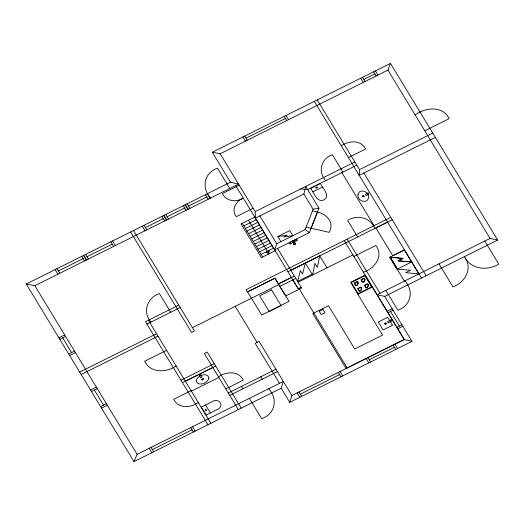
<?xml version="1.0" encoding="UTF-8"?>
<svg xmlns="http://www.w3.org/2000/svg" width="525" height="525" viewBox="0 0 525 525"><rect width="100%" height="100%" fill="white"/><g stroke="black" fill="none" stroke-linecap="round" stroke-linejoin="round"><path stroke-width="0.79" d="M317.205 99.921L359.507 169.641L359.205 175.363L435.369 137.386M290.837 270.296L319.738 255.898L317.343 267.415L314.875 263.353L312.651 274.995L305.333 263.064L302.564 274.07L300.392 270.487L297.642 281.505M303.857 193.988L305.753 186.408L318.97 208.189L309.402 232.595L274.687 249.907L276.747 243.744L305.15 229.582L313.123 209.258L303.857 193.988L255.419 218.137L255.229 211.601L220.139 153.773L212.29 152.237L230.462 182.195L238.553 184.124L34.827 285.712L26.25 284.025L133.993 461.613L281.183 388.218L283.356 381.426L137.137 454.342L133.993 461.613M281.183 388.218L289.741 402.327L291.913 395.535L404.25 339.517L411.981 341.368L384.694 296.402L377.088 294.748L490.061 238.416L497.667 240.063L390.475 63.387L212.29 152.237M220.139 153.773L387.942 70.101L390.475 63.387M311.108 228.237L317.369 212.277M243.305 198.174C235.85 200.773 230.987 209.816 236.316 216.668L253.194 208.254M291.382 277.417L278.329 283.992L274.975 278.197L247.61 291.848L261.667 315.02L289.032 301.37L274.975 278.197L247.426 291.939L246.067 289.695L390.744 217.35M245.989 138.16L285.469 118.473M363.812 79.406L374.889 73.881M26.25 284.025L230.462 182.195M58.321 271.012L83.088 258.661M86.966 256.732L112.225 244.132M145.425 227.581L163.262 218.682M167.14 216.753L184.669 208.012M188.534 206.082L206.817 196.967M239.21 185.207L222.338 193.62C226.026 201.088 235.673 202.519 242.484 198.581M341.27 145.806C348.751 140.569 360.951 139.571 365.59 149.008L348.41 157.579M415.085 114.844C425.414 107.52 442.601 105.276 449.19 118.617L424.764 130.797M255.229 211.601L354.828 161.936M356.79 165.165L307.716 189.637L300.766 188.895M243.83 225.921L256.285 219.706M312.854 191.874L322.514 187.058C324.686 190.293 329.51 196.586 324.293 199.664C321.353 201.6 317.487 199.94 315.965 197L310.682 188.291L320.342 183.474L322.514 187.058M359.507 169.641L432.777 133.107M245.405 228.506L257.86 222.298M246.973 231.098L259.429 224.884M248.542 233.684L260.997 227.476M250.117 236.276L262.572 230.062M251.685 238.862L264.141 232.654M58.885 337.811L64.68 334.924M253.26 241.454L265.716 235.239M59.791 339.308L65.586 336.413M254.828 244.04L267.284 237.832M256.397 246.632L268.853 240.417M277.85 236.552L289.761 230.613L292.852 235.712L283.644 236.985L287.28 235.174L277.85 236.552L280.947 241.651M257.972 249.218L270.428 243.009M259.54 251.81L271.996 245.602M261.109 254.402L273.564 248.187M68.716 354.014L74.511 351.127M293.311 242.327L289.813 244.073L289.072 242.858L296.71 239.052L297.445 240.266L293.967 242.005M293.541 242.707L294.197 242.379M69.622 355.51L75.416 352.616M178.749 305.11L145.477 321.707L207.979 424.725M146.928 324.096L180.2 307.506M79.688 372.107L156.568 333.769M81.139 374.496L158.018 336.158M287.936 271.733L392.195 219.745M387.555 222.16L375.9 227.968L392.72 255.695L404.375 249.88M294.308 276.019L278.329 283.992L285.705 295.956L301.599 288.028L277.587 248.456M192.432 327.672L278.723 284.642M279.779 286.381L295.759 278.414M297.603 281.446L312.099 274.221M298.088 282.247L352.912 254.901M353.843 256.443L375.821 245.483C384.129 256.239 374.417 268.866 363.385 272.173M166.602 350.306L144.651 361.252C150.596 373.373 166.307 372.77 176.137 366.017M90.589 390.075L96.39 387.181M91.501 391.571L97.296 388.677M292.845 279.864L298.193 288.645L301.094 287.201M404.414 281.118L389.917 257.217L404.414 249.992L418.911 273.892L405.661 272.692L410.589 270.237L397.176 269.187M100.61 406.586L106.404 403.692M101.515 408.076L107.31 405.188M397.169 269.168L411.659 261.942L398.134 260.905L403.01 258.471L389.917 257.217M180.994 380.244L214.266 363.654M357.801 294.276L372.343 287.031L404.243 339.517L346.067 368.432L312.775 313.563L328.486 305.727L354.729 348.987L382.574 335.101L350.602 282.306L365.092 275.08L372.343 287.031M182.444 382.64L215.716 366.043M185.423 381.189L212.835 367.52M218.479 376.825C226.137 371.477 238.593 370.512 243.324 380.146L225.796 388.887M191.074 390.639L173.69 399.315C178.382 408.87 190.739 407.892 198.325 402.59M191.448 391.125L218.859 377.455M384.694 296.402L497.667 240.063M387.122 311.292L392.195 308.766M388.027 312.788L393.1 310.255M228.29 392.989L275.953 369.219M205.57 404.952L201.226 407.118L206.062 415.078L216.628 409.808C225.632 406.442 218.977 396.907 211.805 401.868L205.57 404.946L210.4 412.913M229.74 395.384L277.403 371.615M396.841 327.311L401.914 324.785M152.355 449.603L192.025 429.824M397.747 328.808L402.819 326.274M300.339 394.19L339.623 374.601M369.278 359.809L394.387 347.294M289.741 402.327L411.981 341.368M313.123 209.258L318.97 208.189M411.482 261.903L397.989 260.846L402.931 258.379L389.76 257.171M312.388 211.135C323.466 211.719 335.639 220.139 329.188 232.365L306.127 227.102M305.15 229.582L309.402 232.595M464.415 256.646C470.735 269.502 487.443 271.136 498.75 264.108L484.765 241.054M387.942 70.101L490.061 238.416M375.434 70.888L377.967 75.068M373.623 71.787L376.156 75.974M362.545 77.313L365.078 81.493M360.734 78.218L363.267 82.399M438.985 263.878L452.97 286.932C464.527 282.739 472.959 269.003 465.084 257.755M363.864 173.04L426.162 275.723M314.311 101.364L421.503 278.047M342.904 172.095L332.377 154.744C321.136 158.32 317.494 172.141 325.782 180.633M341.847 172.62L374.043 225.684M374.791 228.421C370.578 217.534 357.125 214.246 347.648 220.454L357.663 236.965M404.841 280.908C414.199 290.948 411.009 305.629 397.884 310.229L385.842 290.384M390.39 257.69L396.985 268.564M286.013 115.474L288.553 119.661M284.202 116.379L286.735 120.56M347.11 239.111L379.982 293.304M390.567 311.522L399.381 326.045M344.21 240.562L404.25 339.517M394.866 344.197L397.523 348.58M393.054 345.102L395.712 349.479M319.725 255.878L326.99 267.848M244.716 136.067L247.255 140.254M242.904 136.972L245.444 141.153M367.946 357.623L370.611 362.001M295.936 239.439L296.671 240.653M366.135 358.523L368.793 362.906M293.226 240.791L294.269 242.504L295.7 243.442L295.155 244.499L293.724 244.427L293.613 242.826L292.576 241.113M289.872 242.465L290.633 243.666M259.868 215.919L276.747 243.744M298.876 288.31L347.202 367.966M235.659 185.568L298.193 288.645M229.799 188.488L217.468 168.171C204.008 172.869 201.173 187.878 210.702 198.01M248.489 220.224L268.912 253.883M340.102 371.51L342.759 375.887M338.29 372.409L340.948 376.792M242.261 223.328L262.684 256.988M207.237 193.771L210.02 198.352M205.426 194.677L208.202 199.257M187.149 203.792L189.925 208.373M185.338 204.691L188.114 209.278M299.007 391.998L301.672 396.382M185.089 204.816L187.865 209.396M297.196 392.903L299.854 397.281M183.277 205.721L186.053 210.302M291.913 395.535L259.074 341.401L255.209 343.324L279.49 383.355M235.207 306.344L257.079 342.392M165.749 214.463L168.532 219.043M163.938 215.368L166.714 219.949M163.688 215.486L166.464 220.073M268.688 388.743C278.257 398.974 275.126 413.995 261.68 418.707L249.355 398.383M260.8 376.779L262.251 379.168M161.877 216.392L164.653 220.973M144.034 225.291L146.816 229.871M241.5 386.4L242.95 388.789M142.222 226.19L145.005 230.77M133.501 230.541L194.447 330.993L191.553 332.443L130.607 231.984M241.251 408.135L207.224 352.058L204.33 353.502L238.35 409.579M170.737 312.224L159.416 293.567C147.354 297.485 142.085 312.349 151.01 322.055M112.645 240.942L115.428 245.523M110.834 241.841L113.617 246.428M148.372 320.257L210.873 423.275M192.504 426.733L195.162 431.11M85.575 254.441L88.351 259.022M190.7 427.632L193.357 432.016M83.764 255.347L86.54 259.928M83.508 255.472L86.29 260.052M81.703 256.371L84.479 260.951M56.936 268.721L59.712 273.302M55.125 269.627L57.901 274.207M151.029 447.412L153.687 451.795M149.218 448.317L151.876 452.701M34.827 285.712L137.137 454.342M62.692 337.864L71.61 352.57M94.395 390.121L103.51 405.142M358.07 194.362C356.436 200.327 366.732 204.704 368.471 198.03C370.099 192.065 359.809 187.688 358.07 194.362M386.052 323.407L385.685 324.017L385.002 323.748L385.37 323.137L386.052 323.407M386.446 323.282L385.803 324.352L384.608 323.879L385.252 322.809L386.446 323.282M269.03 250.97L268.787 253.68L266.129 252.413L269.03 250.97M354.349 283.119C356.849 291.342 361.81 277.115 354.349 283.119M354.834 283.244C356.705 289.413 360.439 278.742 354.834 283.244M357.755 288.684C360.255 296.907 365.223 282.68 357.755 288.684M358.267 288.796C360.137 294.965 363.871 284.294 358.267 288.796M361.115 279.746C363.608 287.969 368.576 273.742 361.115 279.746M361.627 279.858C363.497 286.027 367.224 275.356 361.627 279.858M364.494 285.324C366.995 293.547 371.962 279.32 364.494 285.324M365.006 285.436C366.877 291.605 370.611 280.934 365.006 285.436M203.536 379.037L202.729 380.021L201.593 379.759L202.401 378.781L203.536 379.037M203.123 379.194L202.663 379.752L202.007 379.608L202.473 379.043L203.123 379.194M208.937 378.02C208.281 383.257 197.479 387.076 196.192 380.783C196.849 375.546 207.644 371.72 208.937 378.02M295.667 243.423C295.103 245.129 291.487 244.525 295.654 243.39M363.72 196.357L363.175 196.632L362.814 196.035L363.359 195.766L363.72 196.357M364.061 196.475L363.103 196.954L362.48 195.917L363.431 195.444L364.061 196.475M290.561 242.767L290.272 243.068L290.561 242.767M296.31 240.056L295.877 240.115L296.31 240.056M254.717 217.12L240.995 223.958L261.417 257.618L275.139 250.779L254.717 217.12M317.179 186.992L315.643 187.753L316.011 188.357L317.546 187.596L317.179 186.992M368.097 192.97L365.393 194.322L366.155 195.576L368.858 194.23L368.097 192.97M271.596 289.905L259.711 295.831L269.22 311.502L281.105 305.576L271.596 289.905M390.784 258.031L390.377 258.234L396.342 268.078L396.756 267.875L390.784 258.031M364.849 275.717L351.323 282.463L358.089 293.619L371.621 286.873L364.849 275.717M322.973 309.461L319.213 311.338L321.175 314.573L324.936 312.697L322.973 309.461M200.826 374.85L199.257 375.631L200.563 377.79L202.132 377.009L200.826 374.85M387.693 317.317L378.276 322.009L383.106 329.969L392.516 325.277L387.693 317.317M205.793 409.198L205.065 409.566L205.833 410.832L206.561 410.465L205.793 409.198M390.941 319.948L387.555 321.635L388.283 322.829L391.663 321.142L390.941 319.948"/></g></svg>
